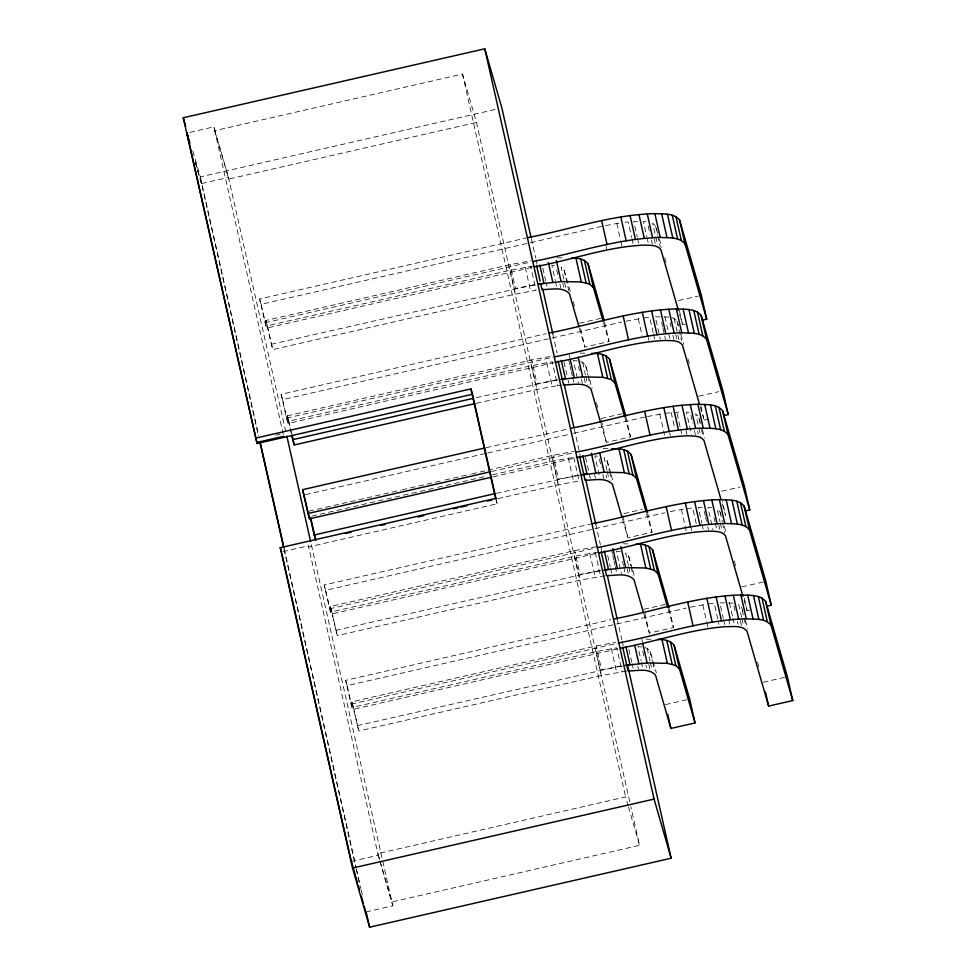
<?xml version="1.0" encoding="UTF-8"?>
<svg xmlns="http://www.w3.org/2000/svg" width="976" height="976" viewBox="0 0 976 976"><rect width="100%" height="100%" fill="white"/><g stroke="black" fill="none" stroke-linecap="round" stroke-linejoin="round"><path stroke-width="0.73" stroke-dasharray="4.88 3.66" d="M189.783 132.37L213.878 126.868L228.457 177.4L286.493 434.906M283.333 434.405L213.878 126.868L214.805 130.674L462.49 74.03L476.459 122.415L630.508 805.163M192.821 150.938L200.312 176.9L495.893 109.3M214.805 130.674L228.774 179.059L476.459 122.415M531.493 267.509L266.521 328.119L259.616 298.973L526.137 238.01M259.616 298.973L261.141 304.28L601.606 226.408M265.826 320.47L267.351 325.789L510.094 270.267L530.7 266.436L536.08 290.275L515.462 294.105L272.731 349.615L265.826 320.47L510.143 264.594L531.066 260.775M264.996 322.8L530.041 262.178M271.194 344.308L534.641 284.638M579.463 323.239L600.765 318.371M678.613 300.559L698.499 296.021M554.49 362.511L288.042 423.462L286.505 418.143L281.125 394.304L546.17 333.682M281.125 394.304L282.662 399.623L550.586 338.343M552.074 338.001L621.639 322.092M579.427 328.314L584.844 347.078L608.987 341.551L604.559 321.921M679.662 314.638L682.578 324.727L686.836 323.751M291.129 432.636L287.334 415.813L531.652 359.937L552.575 356.106M286.505 418.143L553.038 357.179M287.334 415.813L288.859 421.132L531.603 365.61L552.221 361.779L557.589 385.618L562.054 385.093M275.988 435.174L280.234 434.198M476.325 397.659L556.161 379.981M476.3 403.32L536.983 389.448L557.589 385.618M600.984 418.582L622.285 413.714M698.706 396.232L718.592 391.681M486.243 447.655L569.167 428.684M305.647 494.625L486.243 453.315M487.719 452.974L572.095 433.686M573.583 433.344L644.636 417.094M600.935 423.645L606.352 442.421L630.496 436.894L626.067 417.264M704.086 420.07L711.187 418.436M308.843 511.156L373.991 496.247M375.479 495.918L400.648 490.159M402.124 489.818L443.592 480.338M445.068 479.997L470.237 474.238M471.725 473.897L486.536 470.517M488.012 470.176L553.16 455.28L574.095 451.449M491.623 471.493L573.058 452.864M311.856 516.133L436.187 487.695M437.663 487.353L485.023 476.52M492.429 474.824L553.111 460.953L578.182 456.597M493.1 476.813L574.522 458.195M496.345 493.331L577.67 475.324M497.809 498.663L558.492 484.779L579.11 480.961L573.729 457.122M282.894 551.66L308.404 545.828L308.721 546.902L497.174 503.799L496.503 500.834M623.908 513.596L642.367 509.374M721.642 491.245L740.101 487.024M596.031 553.538L331.059 614.136L324.154 584.99L590.675 524.027M324.154 584.99L325.679 590.297L664.668 512.766M622.456 518.988L627.873 537.764L652.005 532.237L647.893 514.01M605.071 575.779L580 580.122L337.269 635.644L330.352 606.499L574.669 550.61L595.604 546.792M329.522 608.829L596.055 547.865M330.352 606.499L331.889 611.806L574.62 556.283L599.691 551.94M335.732 630.325L599.179 570.655M665.303 604.388L644.001 609.268L649.382 633.095L673.525 627.58L669.414 609.353M741.736 586.905L763.025 582.038M617.54 648.869L352.568 709.479L351.043 704.172L345.663 680.333L610.708 619.711M345.663 680.333L347.188 685.64L615.124 624.359M616.6 624.018L686.177 608.109M744.2 600.667L747.104 610.744L751.374 609.768M626.58 671.122L601.521 675.465L358.778 730.987L351.872 701.842L596.19 645.953L615.624 642.403M351.043 704.172L617.564 643.208M351.872 701.842L353.397 707.149L596.141 651.626L616.747 647.808L622.127 671.634M357.24 725.668L620.687 665.998M665.51 704.599L686.811 699.731M763.244 682.248L784.545 677.381M379.469 859.588L377.919 853.585L625.604 796.941L628.068 805.481M351.299 861.405L378.224 855.257L308.404 545.828M377.919 853.585L391.876 901.97L639.561 845.326L630.838 806.652M365.89 911.95L392.803 905.789L310.966 543.083M605.742 225.59L619.504 222.992M625.884 321.202L642.379 318.127M647.393 416.545L663.887 413.47M670.28 511.607L684.042 509.021M690.41 607.231L706.905 604.156M534.946 284.882L515.511 288.432L510.143 264.594M557.955 379.945L537.032 383.763L531.652 359.937M579.463 475.288L558.54 479.106L553.16 455.28M600.984 570.631L580.049 574.449L574.669 550.61M622.493 665.974L601.57 669.792L596.19 645.953M625.189 222.235L628.166 221.894L631.643 237.314M530.7 266.436L535.165 265.923M643.733 317.92L649.674 317.237L653.151 332.657M665.254 413.263L680.577 412.006M686.762 508.606L692.704 507.91L696.498 524.734M708.271 603.949L714.212 603.253L718.958 624.286M637.56 221.32L633.729 221.454L637.218 236.875M702.086 507.349L698.267 507.471L701.744 522.904M557.162 257.749L564.384 257.896M668.792 317.078L655.25 316.797L660.301 339.233M580.122 353.117L585.905 353.239M603.083 448.496L608.853 448.606M623.139 543.803L630.362 543.949M733.33 603.095L719.776 602.814L723.265 618.235M646.1 639.17L651.883 639.292M645.978 221.613L643.367 221.381L646.856 236.802M554.453 265.472L551.855 265.228L555.332 280.661M577.267 360.937L573.363 360.571L578.426 383.007M689.007 412.299L686.396 412.055L691.459 434.491M597.483 456.158L594.872 455.914L599.935 478.35M711.821 507.752L707.905 507.398L712.968 529.834M620.297 551.611L616.393 551.257L621.444 573.693M641.805 646.954L637.901 646.6L641.061 660.618M672 317.688L674.148 318.457L677.088 321.311L678.332 325.63M580.476 361.547L582.623 362.316L585.563 365.17L589.309 378.163M645.014 647.576L647.161 648.332L650.101 651.187L656.348 672.842M657.653 233.179L655.567 225.968L652.639 223.114L657.385 244.146M570.301 291.482L564.055 269.827L561.115 266.973L565.86 288.005M697.62 415.703L695.656 413.787L698.511 426.414M720.935 514.877L720.105 511.997L717.165 509.13L720.02 521.757M610.83 473.506L607.072 460.513L604.132 457.646L606.987 470.273M632.338 568.837L628.581 555.844L625.653 552.989L628.495 565.604M659.312 238.937L661.813 247.587M664.717 257.664L666.388 263.435M680.821 334.28L683.737 344.357M687.897 358.765L689.556 364.536M700.341 407.102L703.672 418.619M700.256 422.413L698.596 416.654L700.17 423.657M702.342 429.623L704.831 438.261M722.264 503.884L725.595 515.401L722.435 501.383M724.265 526.393L726.339 533.604M734.245 560.98L735.904 566.739M742.87 611.659L741.614 607.328L738.686 604.473L741.528 617.088M745.359 620.297L747.86 628.947M757.425 662.082L759.084 667.84M603.534 322.666L608.987 341.551M624.628 416.557L630.496 436.894M646.551 513.352L652.005 532.237M668.072 608.682L673.525 627.58M573.217 301.584L574.888 307.367M589.724 379.603L592.225 388.265M596.397 402.698L598.056 408.48M611.244 474.946L613.318 482.168M632.753 570.289L634.839 577.499M643.965 614.331L649.382 633.095M628.471 806.896L639.561 845.326M496.003 499.761L497.174 503.799M195.285 161.894L201.544 183.561L258.555 436.26M195.273 162.455L201.849 185.22L201.544 183.561L228.457 177.4L228.774 179.059M379.884 861.027L392.803 905.789L391.876 901.97M679.406 310.697L682.578 324.727M700.927 406.04L703.769 418.667M744.261 598.129L747.104 610.744M655.567 225.968L657.47 234.386M657.787 235.789L660.313 247.001M677.088 321.311L681.516 340.941M701.439 429.269L703.025 436.284M720.105 511.997L722.325 521.806M722.63 523.209L724.851 533.018M742.248 610.134L743.834 617.149M744.151 618.552L746.042 626.958M674.148 318.457L679.211 340.88M698.816 427.817L700.719 436.223M720.337 523.16L721.911 530.163M741.845 618.491L743.431 625.506M654.286 239.181L655.238 243.39M675.795 334.524L676.746 338.721M697.62 431.258L698.255 434.064M718.824 525.198L719.763 529.407M740.333 620.541L741.601 626.153M648.235 225.944L650.126 234.35M651.395 239.962L652.346 244.171M670.061 322.69L671.012 326.887M672.903 335.305L673.855 339.514M690.935 415.215L692.838 423.633M694.412 430.648L695.363 434.845M714.029 517.573L714.981 521.782M715.298 523.185L716.555 528.785M733.964 605.901L735.538 612.916M737.441 621.322L738.076 624.128M647.173 238.205L648.113 242.402M664.888 316.712L669.951 339.148M729.414 602.741L732.586 616.759M732.903 618.162L734.477 625.177M661.606 322.226L662.558 326.435M662.875 327.838L665.4 339.05M685.969 430.196L686.921 434.393M704.318 511.509L705.27 515.718M705.575 517.121L706.526 521.33M707.795 526.93L708.43 529.736M728.669 619.467L729.938 625.079M637.523 238.278L638.792 243.89M677.076 413.543L680.235 427.561M680.553 428.964L681.821 434.564M702.061 524.307L703.33 529.907M723.582 619.638L724.839 625.25M631.96 238.717L633.229 244.329M653.469 334.06L654.737 339.66M671.183 412.567L674.672 428M648.162 337.55L648.796 340.356M669.682 432.893L670.305 435.699M691.191 528.236L691.825 531.042M616.783 223.406L620.577 240.23M620.895 241.633L621.846 245.842M638.292 318.749L642.086 335.573M659.8 414.08L664.546 435.113M681.321 509.423L686.372 531.859M702.83 604.766L706.624 621.59M706.941 622.993L707.893 627.202M606.035 246.037L606.669 248.843M580.732 328.851L584.844 347.078M601.301 419.985L606.352 442.421M622.81 515.328L627.873 537.764M564.055 269.827L568.801 290.86M585.563 365.17L587.772 374.979M588.089 376.382L589.992 384.8M607.072 460.513L609.292 470.322M609.61 471.725L611.501 480.143M628.581 555.844L630.801 565.665M631.118 567.068L633.009 575.474M650.101 651.187L652.31 661.008M652.627 662.411L654.53 670.817M582.623 362.316L585.478 374.93M585.795 376.333L587.686 384.739M607.304 471.676L609.195 480.082M628.812 567.007L630.398 574.022M647.161 648.332L650.004 660.947M650.321 662.35L651.907 669.365M562.762 283.04L563.713 287.237M584.27 378.371L585.222 382.58M606.108 475.117L606.73 477.923M627.3 569.057L628.251 573.266M648.808 664.4L650.077 670.012M641.769 639.085L642.403 641.891M556.71 269.803L558.601 278.209M559.87 283.821L560.822 288.03M578.536 366.537L579.488 370.746M581.379 379.164L582.33 383.361M599.41 459.074L601.314 467.492M602.9 474.507L603.839 478.704M622.505 561.432L623.457 565.641M623.774 567.032L625.36 574.047M642.757 651.163L644.026 656.775M645.917 665.181L646.551 667.987M555.649 282.064L556.601 286.261M641.378 662.021L642.964 669.024M569.24 355.118L569.874 357.924M568.825 360.486L569.777 364.682M570.082 366.085L571.033 370.294M571.35 371.697L572.302 375.906M572.619 377.309L573.888 382.909M594.445 474.043L595.397 478.252M611.842 551.159L612.477 553.965M612.794 555.368L613.745 559.577M614.063 560.98L615.014 565.177M615.331 566.58L616.905 573.595M637.792 666.132L638.414 668.938M542.839 268.119L545.694 280.734M546.011 282.137L546.963 286.346M564.043 362.059L566.885 374.674M568.154 380.286L568.788 383.08M585.551 457.39L590.297 478.423M607.694 555.539L610.232 566.751M610.549 568.154L611.806 573.766M628.898 649.479L631.74 662.094M632.058 663.497L633.326 669.109M531.347 238.681L535.702 257.993M536.031 259.482L537.373 265.423M552.794 333.768L557.15 353.08M574.254 428.854L580.281 455.597M595.702 523.941L600.399 544.742M600.728 546.231L601.741 550.684M617.161 619.028L621.846 639.829M622.188 641.317L623.188 645.77M595.238 552.465L600.618 576.304M525.259 267.265L530.639 291.092M546.767 362.596L552.148 386.435M568.288 457.939L573.656 481.778M589.797 553.282L595.177 577.121M611.305 648.625L616.686 672.464M510.094 270.267L515.462 294.105M531.603 365.61L536.983 389.448M553.111 460.953L558.492 484.779M574.62 556.283L580 580.122M596.141 651.626L601.521 675.465M462.49 74.03L625.604 796.941M267.351 325.789L272.731 349.615M288.859 421.132L290.445 428.135M290.763 429.538L291.714 433.747M331.889 611.806L337.269 635.644M353.397 707.149L358.778 730.987M261.141 304.28L266.521 328.119M282.662 399.623L288.042 423.462M325.679 590.297L331.059 614.136M347.188 685.64L352.568 709.479M200.312 176.9L258.64 435.418M284.114 548.341L356.191 867.774M356.521 869.262L360.888 888.575M361.218 890.051L362.56 896.005M284.053 549.244L355.825 867.347M356.155 868.835L359.851 885.183"/><path stroke-width="1.46" d="M496.174 499.358L472.457 394.267L257.078 443.519L183.244 117.767L484.767 48.8L501.847 107.933L531.005 237.192M527.626 237.668C569.899 229.567 611.464 214.708 654.847 213.61C663.192 214.208 673.806 212.719 679.613 220.1L701.341 295.362L706.709 319.201L702.452 320.177M533.006 261.507C575.279 253.394 616.844 238.547 660.227 237.436C668.572 238.046 679.174 236.558 684.993 243.939L706.709 319.201M534.458 266.838C571.082 260.336 606.779 246.586 644.209 245.122C649.918 245.488 657.153 244.512 660.947 249.807L678.418 310.319M549.134 333.011C591.407 324.898 632.973 310.051 676.368 308.941C684.701 309.551 695.315 308.062 701.122 315.443L722.85 390.705L728.23 414.544L723.96 415.52M554.514 356.85C596.787 348.737 638.353 333.89 681.736 332.779C690.081 333.377 700.695 331.901 706.502 339.27L728.23 414.544M555.966 362.169C592.591 355.667 628.288 341.929 665.717 340.453C671.427 340.831 678.662 339.855 682.456 345.15L699.511 404.21M255.529 438.151L470.908 388.887L472.457 394.267M256.773 442.445L283.687 436.296L284.004 437.37M291.763 435.442L292.715 439.651L473.36 398.33M292.715 439.651L294.24 444.958L474.812 403.661M491.623 477.154L309.551 518.793L308.013 513.486L302.633 489.647L484.767 447.996M570.643 428.354C612.928 420.241 654.481 405.394 697.877 404.284C706.221 404.881 716.823 403.405 722.63 410.786L744.359 486.048L749.739 509.887L745.481 510.863M308.013 513.486L490.147 471.823M576.023 452.181C618.296 444.08 659.861 429.233 703.257 428.122C711.589 428.72 722.203 427.232 728.011 434.613L749.739 509.887M577.475 457.512C614.099 451.01 649.809 437.26 687.238 435.796C692.936 436.174 700.17 435.198 703.977 440.481L721.02 499.553M310.429 518.171L314.223 534.994L494.869 493.673M627.885 666.571L671.134 858.233L369.599 927.2L352.531 868.067L280.246 547.682L495.625 498.419L470.908 388.887M345.358 533.53L351.275 532.176M380.884 525.405L385.325 524.393M417.887 516.938L423.804 515.584M453.401 508.813L457.842 507.801M460.806 507.13L466.723 505.775M487.451 501.03L491.892 500.017M592.164 523.685C634.437 515.584 676.002 500.737 719.385 499.627C727.73 500.224 738.332 498.736 744.151 506.117L765.867 581.391L771.247 605.23L766.99 606.194M597.532 547.524C639.817 539.423 681.37 524.563 724.765 523.465C733.11 524.063 743.712 522.575 749.519 529.956L771.247 605.23M598.996 552.855C635.608 546.353 671.317 532.603 708.747 531.139C714.456 531.517 721.679 530.529 725.485 535.824L742.956 596.336M613.672 619.028C655.945 610.927 697.511 596.08 740.894 594.97C749.239 595.567 759.853 594.079 765.66 601.46L787.388 676.734L792.756 700.561L768.624 706.087L746.994 631.167C741.809 624.774 732.378 626.946 725.156 626.653C689.568 629.532 655.457 641.683 620.504 648.198M619.052 642.867C661.325 634.766 702.891 619.906 746.274 618.808C754.619 619.406 765.221 617.918 771.04 625.299L792.756 700.561M622.688 647.112L628.068 670.951C636.962 671.049 648.674 667.621 655.469 675.026L670.89 728.438L695.034 722.923L689.654 699.084L674.135 645.319C670.414 640.097 663.582 639.39 657.653 639.414M352.531 868.067L654.066 799.1L671.134 858.233M539.435 284.065L561.102 281.552L581.318 281.979L589.76 284.187L593.469 287.798L603.119 321.214M560.944 379.396L582.611 376.895L602.826 377.309L611.281 379.53L614.978 383.129L624.628 416.557M582.465 474.739L604.12 472.238L624.347 472.652L632.79 474.873L636.486 478.472L646.136 511.9M603.973 570.082L625.628 567.581L645.856 567.995L654.298 570.216L658.007 573.815L667.645 607.231M625.482 665.425L647.149 662.924L667.364 663.338L675.807 665.547L679.516 669.158L695.034 722.923M538.618 284.04L543.925 283.235L539.813 265.008M561.456 379.176L565.433 378.578L561.322 360.351M581.647 474.726L586.942 473.921L582.831 455.694M604.486 569.862L608.451 569.264L604.339 551.037M625.994 665.205L629.971 664.607L625.86 646.38M571.607 258.054C577.536 258.018 584.368 258.738 588.089 263.959L604.242 320.518M591.676 353.361C598.007 353.336 605.547 353.629 609.597 359.302L625.75 415.861M611.745 448.667C618.491 448.704 626.726 448.533 631.118 454.633L647.576 512.607M636.145 544.071C642.062 544.047 648.906 544.754 652.627 549.976L669.097 607.95M579.012 326.862L569.423 293.666C562.627 286.261 550.915 289.689 542.022 289.579L540.753 283.979M600.521 422.205L590.944 388.997C584.136 381.592 572.424 385.032 563.53 384.922L558.162 361.083M622.029 517.548L612.452 484.34C605.645 476.935 593.945 480.375 585.051 480.265L579.671 456.426M643.55 612.891L633.961 579.683C627.165 572.278 615.453 575.706 606.56 575.608L601.179 551.769M302.633 489.647L309.551 518.793M314.223 534.994L315.76 540.301L310.697 517.866M183.244 117.767L185.733 126.416M257.078 443.519L186.953 133.017L187.782 135.908M188.624 138.799L189.869 143.13M280.246 547.682L281.478 551.977M350.994 859.746L357.545 883.073M358.387 885.366L359.632 890.283M361.303 896.066L363.389 903.288M364.219 906.167L365.463 910.498M186.953 133.017L187.88 136.835M679.613 220.1L684.993 243.939M701.122 315.443L706.502 339.27M722.63 410.786L728.011 434.613M744.151 506.117L749.519 529.956M765.66 601.46L771.04 625.299M675.904 216.501L681.285 240.328M697.425 311.832L702.793 335.671M718.934 407.175L724.314 431.014M740.442 502.518L745.823 526.357M761.951 597.861L767.331 621.7M672.244 215.208L677.625 239.035M693.765 310.539L699.145 334.378M715.274 405.882L720.654 429.721M736.782 501.225L742.163 525.064M758.291 596.568L763.671 620.407M667.462 214.281L672.842 238.12M688.971 309.624L694.351 333.463M710.491 404.967L715.859 428.793M732 500.298L737.38 524.136M753.509 595.641L758.889 619.479M661.63 213.744L667.011 237.583M683.139 309.087L688.519 332.926M704.66 404.43L710.028 428.257M726.168 499.773L731.549 523.6M747.677 595.104L753.057 618.943M765.452 692.069L768.624 706.087M654.847 213.61L660.227 237.436M676.368 308.941L681.736 332.779M697.877 404.284L703.257 428.122M719.385 499.627L724.765 523.465M740.894 594.97L746.274 618.808M647.247 213.866L652.615 237.693M668.755 309.209L674.135 333.036M690.264 404.54L695.644 428.379M711.772 499.883L717.153 523.722M733.293 595.226L738.661 619.065M638.926 214.513L644.306 238.351M660.447 309.856L665.815 333.694M681.956 405.199L687.336 429.025M703.464 500.542L708.844 524.368M724.973 595.872L730.353 619.711M630.057 215.55L635.437 239.388M651.578 310.893L656.958 334.719M673.086 406.223L678.466 430.062M694.595 501.566L699.975 525.405M716.116 596.909L721.484 620.748M620.785 216.94L626.165 240.779M642.306 312.283L647.674 336.122M663.814 407.626L669.194 431.465M685.323 502.969L690.703 526.808M706.831 598.312L712.212 622.139M601.655 220.735L607.035 244.573M623.176 316.078L628.544 339.916M644.685 411.421L650.065 435.247M666.193 506.751L671.573 530.59M687.702 602.094L693.082 625.933M588.089 263.959L593.469 287.798M609.597 359.302L614.978 383.129M631.118 454.633L636.486 478.472M652.627 549.976L658.007 573.815M674.135 645.319L679.516 669.158M584.392 260.348L589.76 284.187M605.901 355.691L611.281 379.53M627.409 451.034L632.79 474.873M648.918 546.377L654.298 570.216M670.439 641.72L675.807 665.547M580.732 259.067L586.112 282.894M602.241 354.398L607.621 378.237M623.749 449.741L629.13 473.58M645.27 545.084L650.638 568.923M666.779 640.427L672.159 664.253M575.938 258.14L581.318 281.979M597.458 353.483L602.826 377.309M618.967 448.826L624.347 472.652M640.476 544.157L645.856 567.995M661.984 639.5L667.364 663.338M667.73 714.42L670.89 728.438M556.357 260.519L561.102 281.552M578.182 357.265L582.611 376.895M599.691 452.608L604.12 472.238M620.895 546.548L625.628 567.581M642.72 643.294L647.149 662.924M548.366 262.581L552.794 282.21M570.191 359.314L574.303 377.541M591.383 453.254L595.811 472.884M612.891 548.597L617.32 568.227M634.717 645.343L638.841 663.57M542.741 289.201L552.794 333.768M564.189 384.288L573.912 427.366M585.649 479.375L595.702 523.941M607.438 575.95L617.161 619.028M536.641 265.753L540.131 281.173M484.767 48.8L654.066 799.1M292.031 435.15L294.24 444.958M286.822 436.052L310.636 541.595M260.311 442.848L283.443 545.364M366.244 912.34L369.599 927.2M259.897 442.213L283.711 547.756M281.82 553.465L351.299 861.405"/></g></svg>
